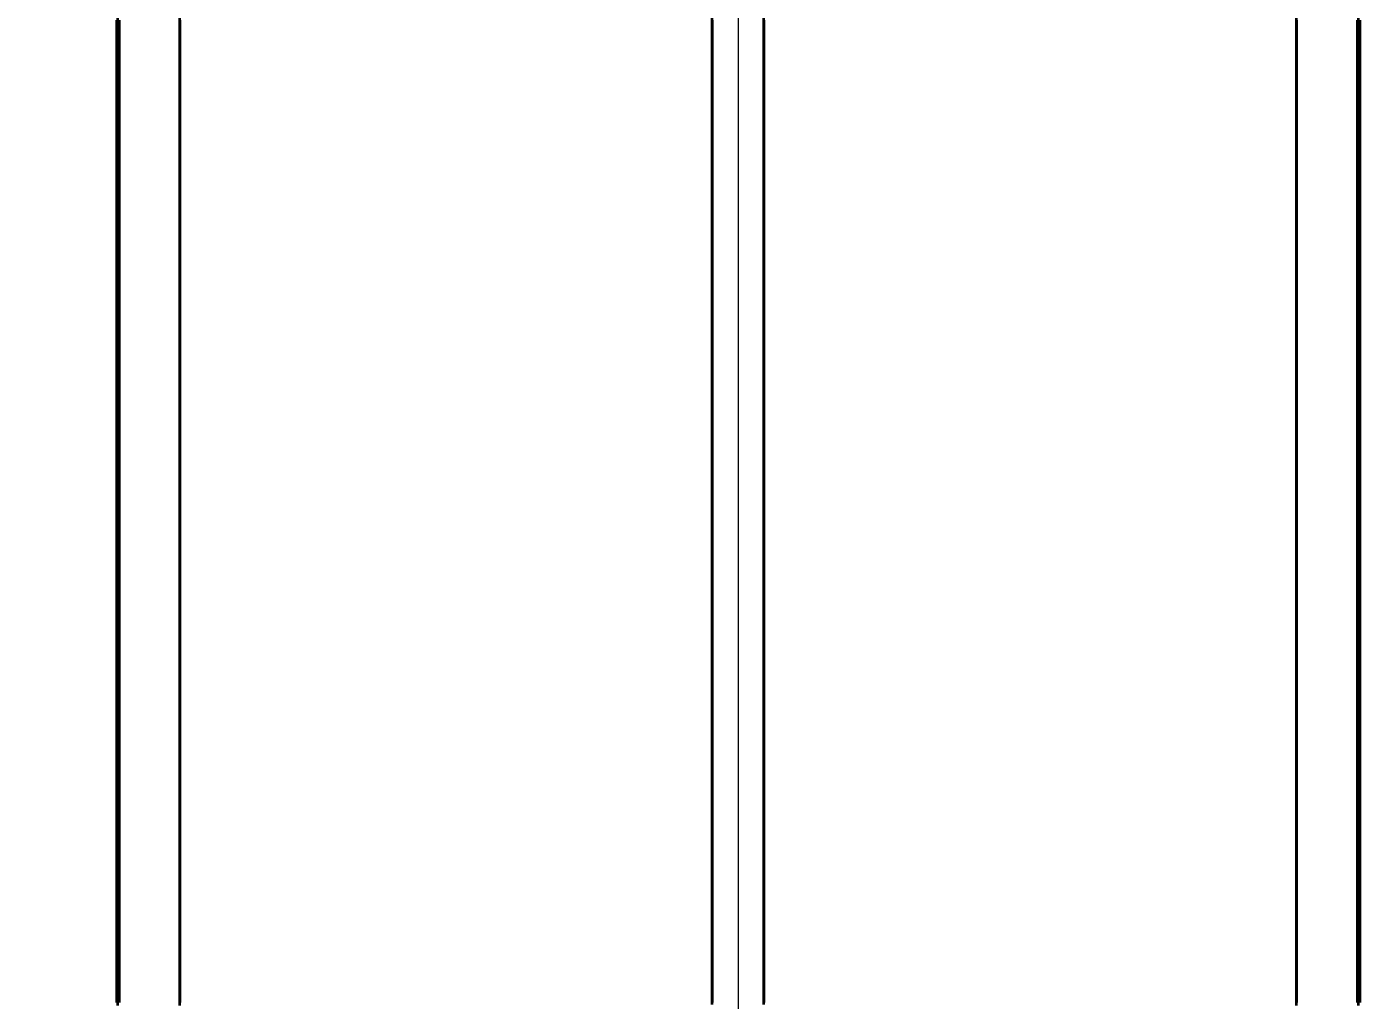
# Model space of a CAD drawing. Header units: millimetres. Extents: x 0 to 2382, y 0 to 420.
# Drawn here: x 179.16 to 185.6, y 111.96 to 116.67 of the extents above; entities that cross this region are included whole.
import ezdxf

# ---------------------------------------------------------------- set-up
doc = ezdxf.new("R2010")
doc.units = ezdxf.units.MM
doc.linetypes.add('IRAM-E-TRAZOS', pattern=[5, 4, -1])
for name, color, linetype, lineweight in [('01-VISIBLE', 7, 'CONTINUOUS', 70), ('02-OCULTA', 4, 'IRAM-E-TRAZOS', 35), ('04-COTA', 3, 'CONTINUOUS', 18)]:
    doc.layers.add(name, color=color, linetype=linetype, lineweight=lineweight)
doc.styles.add('ISO3098', font='isocpeur.ttf')
doc.dimstyles.new('FLAMA-IRAM', dxfattribs={"dimtxt": 3.5, "dimasz": 3.5, "dimexe": 2, "dimexo": 1.5, "dimgap": 1, "dimtad": 1, "dimdec": 1, "dimtxsty": 'ISO3098', "dimblk": 'IRAM_FLECHA', "dimblk1": 'IRAM_FLECHA', "dimblk2": 'IRAM_FLECHA', "dimcen": 2.5, "dimclrd": 256, "dimclre": 256, "dimclrt": 256, "dimazin": 3, "dimtfac": 1, "dimtmove": 0, "dimatfit": 3, "dimlwd": 18, "dimlwe": 18})

# ---------------------------------------------------------------- blocks, each defined once
blk = doc.blocks.new('IRAM_FLECHA')
blk.add_solid([(0, 0), (-1, 0.125), (-1, -0.125)])

msp = doc.modelspace()

# ---------------------------------------------------------------- linework, layer by layer
at = {"layer": '01-VISIBLE'}
for points in [[(179.6, 116.7), (179.6, 116.65), (179.6, 116.6), (179.6, 116.55), (179.6, 116.5), (179.6, 116.45), (179.6, 116.4), (179.6, 116.35), (179.6, 116.3), (179.6, 116.25), (179.6, 116.2), (179.6, 116.15), (179.6, 116.1), (179.6, 116.05), (179.6, 116), (179.6, 115.95), (179.6, 115.9), (179.6, 115.85), (179.6, 115.8), (179.6, 115.75), (179.6, 115.7), (179.6, 115.65), (179.6, 115.6), (179.6, 115.55), (179.6, 115.5), (179.6, 115.45), (179.6, 115.4), (179.6, 115.35), (179.6, 115.3), (179.6, 115.25), (179.6, 115.2), (179.6, 115.15), (179.6, 115.1), (179.6, 115.05), (179.6, 115), (179.6, 114.95), (179.6, 114.9), (179.6, 114.85), (179.6, 114.8), (179.6, 114.75), (179.6, 114.7), (179.6, 114.65), (179.6, 114.6), (179.6, 114.55), (179.6, 114.5), (179.6, 114.45), (179.6, 114.4), (179.6, 114.35), (179.6, 114.3), (179.6, 114.25), (179.6, 114.2), (179.6, 114.15), (179.6, 114.1), (179.6, 114.05), (179.6, 114), (179.6, 113.95), (179.6, 113.9), (179.6, 113.85), (179.6, 113.8), (179.6, 113.75), (179.6, 113.7), (179.6, 113.65), (179.6, 113.6), (179.6, 113.55), (179.6, 113.5), (179.6, 113.45), (179.6, 113.4), (179.6, 113.35), (179.6, 113.3), (179.6, 113.25), (179.6, 113.2), (179.6, 113.15), (179.6, 113.1), (179.6, 113.05), (179.6, 113), (179.6, 112.95), (179.6, 112.9), (179.6, 112.85), (179.6, 112.8), (179.6, 112.75), (179.6, 112.7), (179.6, 112.65), (179.6, 112.6), (179.6, 112.55), (179.6, 112.5), (179.6, 112.45), (179.6, 112.4), (179.6, 112.35), (179.6, 112.3), (179.6, 112.25), (179.6, 112.2), (179.6, 112.15), (179.6, 112.1), (179.6, 112.05), (179.6, 112), (179.6, 111.95)], [(185.6, 116.7), (185.6, 116.65), (185.6, 116.6), (185.6, 116.55), (185.6, 116.5), (185.6, 116.45), (185.6, 116.4), (185.6, 116.35), (185.6, 116.3), (185.6, 116.25), (185.6, 116.2), (185.6, 116.15), (185.6, 116.1), (185.6, 116.05), (185.6, 116), (185.6, 115.95), (185.6, 115.9), (185.6, 115.85), (185.6, 115.8), (185.6, 115.75), (185.6, 115.7), (185.6, 115.65), (185.6, 115.6), (185.6, 115.55), (185.6, 115.5), (185.6, 115.45), (185.6, 115.4), (185.6, 115.35), (185.6, 115.3), (185.6, 115.25), (185.6, 115.2), (185.6, 115.15), (185.6, 115.1), (185.6, 115.05), (185.6, 115), (185.6, 114.95), (185.6, 114.9), (185.6, 114.85), (185.6, 114.8), (185.6, 114.75), (185.6, 114.7), (185.6, 114.65), (185.6, 114.6), (185.6, 114.55), (185.6, 114.5), (185.6, 114.45), (185.6, 114.4), (185.6, 114.35), (185.6, 114.3), (185.6, 114.25), (185.6, 114.2), (185.6, 114.15), (185.6, 114.1), (185.6, 114.05), (185.6, 114), (185.6, 113.95), (185.6, 113.9), (185.6, 113.85), (185.6, 113.8), (185.6, 113.75), (185.6, 113.7), (185.6, 113.65), (185.6, 113.6), (185.6, 113.55), (185.6, 113.5), (185.6, 113.45), (185.6, 113.4), (185.6, 113.35), (185.6, 113.3), (185.6, 113.25), (185.6, 113.2), (185.6, 113.15), (185.6, 113.1), (185.6, 113.05), (185.6, 113), (185.6, 112.95), (185.6, 112.9), (185.6, 112.85), (185.6, 112.8), (185.6, 112.75), (185.6, 112.7), (185.6, 112.65), (185.6, 112.6), (185.6, 112.55), (185.6, 112.5), (185.6, 112.45), (185.6, 112.4), (185.6, 112.35), (185.6, 112.3), (185.6, 112.25), (185.6, 112.2), (185.6, 112.15), (185.6, 112.1), (185.6, 112.05), (185.6, 112), (185.6, 111.95)]]:
    msp.add_lwpolyline(points, dxfattribs=at)
at = {"layer": '02-OCULTA'}
for points in [[(179.6, 111.936), (179.6, 111.999), (179.6, 112.062), (179.6, 112.125), (179.6, 112.188), (179.6, 112.251), (179.6, 112.314), (179.6, 112.377), (179.6, 112.44), (179.6, 112.503), (179.6, 112.566), (179.6, 112.629), (179.6, 112.692), (179.6, 112.755), (179.6, 112.818), (179.6, 112.881), (179.6, 112.944), (179.6, 113.007), (179.6, 113.07), (179.6, 113.133), (179.6, 113.196), (179.6, 113.259), (179.6, 113.322), (179.6, 113.385), (179.6, 113.448), (179.6, 113.511), (179.6, 113.574), (179.6, 113.637), (179.6, 113.7), (179.6, 113.763), (179.6, 113.826), (179.6, 113.889), (179.6, 113.952), (179.6, 114.015), (179.6, 114.078), (179.6, 114.141), (179.6, 114.204), (179.6, 114.267), (179.6, 114.33), (179.6, 114.393), (179.6, 114.456), (179.6, 114.519), (179.6, 114.582), (179.6, 114.645), (179.6, 114.708), (179.6, 114.771), (179.6, 114.834), (179.6, 114.897), (179.6, 114.96), (179.6, 115.023), (179.6, 115.086), (179.6, 115.149), (179.6, 115.212), (179.6, 115.275), (179.6, 115.338), (179.6, 115.401), (179.6, 115.464), (179.6, 115.527), (179.6, 115.59), (179.6, 115.653), (179.6, 115.716), (179.6, 115.779), (179.6, 115.842), (179.6, 115.905), (179.6, 115.968), (179.6, 116.031), (179.6, 116.094), (179.6, 116.157), (179.6, 116.22), (179.6, 116.283), (179.6, 116.346), (179.6, 116.409), (179.6, 116.472), (179.6, 116.535), (179.6, 116.598), (179.6, 116.661), (179.6, 116.724)], [(179.9, 111.936), (179.9, 111.999), (179.9, 112.062), (179.9, 112.125), (179.9, 112.188), (179.9, 112.251), (179.9, 112.314), (179.9, 112.377), (179.9, 112.44), (179.9, 112.503), (179.9, 112.566), (179.9, 112.629), (179.9, 112.692), (179.9, 112.755), (179.9, 112.818), (179.9, 112.881), (179.9, 112.944), (179.9, 113.007), (179.9, 113.07), (179.9, 113.133), (179.9, 113.196), (179.9, 113.259), (179.9, 113.322), (179.9, 113.385), (179.9, 113.448), (179.9, 113.511), (179.9, 113.574), (179.9, 113.637), (179.9, 113.7), (179.9, 113.763), (179.9, 113.826), (179.9, 113.889), (179.9, 113.952), (179.9, 114.015), (179.9, 114.078), (179.9, 114.141), (179.9, 114.204), (179.9, 114.267), (179.9, 114.33), (179.9, 114.393), (179.9, 114.456), (179.9, 114.519), (179.9, 114.582), (179.9, 114.645), (179.9, 114.708), (179.9, 114.771), (179.9, 114.834), (179.9, 114.897), (179.9, 114.96), (179.9, 115.023), (179.9, 115.086), (179.9, 115.149), (179.9, 115.212), (179.9, 115.275), (179.9, 115.338), (179.9, 115.401), (179.9, 115.464), (179.9, 115.527), (179.9, 115.59), (179.9, 115.653), (179.9, 115.716), (179.9, 115.779), (179.9, 115.842), (179.9, 115.905), (179.9, 115.968), (179.9, 116.031), (179.9, 116.094), (179.9, 116.157), (179.9, 116.22), (179.9, 116.283), (179.9, 116.346), (179.9, 116.409), (179.9, 116.472), (179.9, 116.535), (179.9, 116.598), (179.9, 116.661), (179.9, 116.724)], [(185.3, 111.936), (185.3, 111.999), (185.3, 112.062), (185.3, 112.125), (185.3, 112.188), (185.3, 112.251), (185.3, 112.314), (185.3, 112.377), (185.3, 112.44), (185.3, 112.503), (185.3, 112.566), (185.3, 112.629), (185.3, 112.692), (185.3, 112.755), (185.3, 112.818), (185.3, 112.881), (185.3, 112.944), (185.3, 113.007), (185.3, 113.07), (185.3, 113.133), (185.3, 113.196), (185.3, 113.259), (185.3, 113.322), (185.3, 113.385), (185.3, 113.448), (185.3, 113.511), (185.3, 113.574), (185.3, 113.637), (185.3, 113.7), (185.3, 113.763), (185.3, 113.826), (185.3, 113.889), (185.3, 113.952), (185.3, 114.015), (185.3, 114.078), (185.3, 114.141), (185.3, 114.204), (185.3, 114.267), (185.3, 114.33), (185.3, 114.393), (185.3, 114.456), (185.3, 114.519), (185.3, 114.582), (185.3, 114.645), (185.3, 114.708), (185.3, 114.771), (185.3, 114.834), (185.3, 114.897), (185.3, 114.96), (185.3, 115.023), (185.3, 115.086), (185.3, 115.149), (185.3, 115.212), (185.3, 115.275), (185.3, 115.338), (185.3, 115.401), (185.3, 115.464), (185.3, 115.527), (185.3, 115.59), (185.3, 115.653), (185.3, 115.716), (185.3, 115.779), (185.3, 115.842), (185.3, 115.905), (185.3, 115.968), (185.3, 116.031), (185.3, 116.094), (185.3, 116.157), (185.3, 116.22), (185.3, 116.283), (185.3, 116.346), (185.3, 116.409), (185.3, 116.472), (185.3, 116.535), (185.3, 116.598), (185.3, 116.661), (185.3, 116.724)], [(185.6, 111.936), (185.6, 111.999), (185.6, 112.062), (185.6, 112.125), (185.6, 112.188), (185.6, 112.251), (185.6, 112.314), (185.6, 112.377), (185.6, 112.44), (185.6, 112.503), (185.6, 112.566), (185.6, 112.629), (185.6, 112.692), (185.6, 112.755), (185.6, 112.818), (185.6, 112.881), (185.6, 112.944), (185.6, 113.007), (185.6, 113.07), (185.6, 113.133), (185.6, 113.196), (185.6, 113.259), (185.6, 113.322), (185.6, 113.385), (185.6, 113.448), (185.6, 113.511), (185.6, 113.574), (185.6, 113.637), (185.6, 113.7), (185.6, 113.763), (185.6, 113.826), (185.6, 113.889), (185.6, 113.952), (185.6, 114.015), (185.6, 114.078), (185.6, 114.141), (185.6, 114.204), (185.6, 114.267), (185.6, 114.33), (185.6, 114.393), (185.6, 114.456), (185.6, 114.519), (185.6, 114.582), (185.6, 114.645), (185.6, 114.708), (185.6, 114.771), (185.6, 114.834), (185.6, 114.897), (185.6, 114.96), (185.6, 115.023), (185.6, 115.086), (185.6, 115.149), (185.6, 115.212), (185.6, 115.275), (185.6, 115.338), (185.6, 115.401), (185.6, 115.464), (185.6, 115.527), (185.6, 115.59), (185.6, 115.653), (185.6, 115.716), (185.6, 115.779), (185.6, 115.842), (185.6, 115.905), (185.6, 115.968), (185.6, 116.031), (185.6, 116.094), (185.6, 116.157), (185.6, 116.22), (185.6, 116.283), (185.6, 116.346), (185.6, 116.409), (185.6, 116.472), (185.6, 116.535), (185.6, 116.598), (185.6, 116.661), (185.6, 116.724)], [(179.6, 116.7), (179.6, 116.65), (179.6, 116.6), (179.6, 116.55), (179.6, 116.5), (179.6, 116.45), (179.6, 116.4), (179.6, 116.35), (179.6, 116.3), (179.6, 116.25), (179.6, 116.2), (179.6, 116.15), (179.6, 116.1), (179.6, 116.05), (179.6, 116), (179.6, 115.95), (179.6, 115.9), (179.6, 115.85), (179.6, 115.8), (179.6, 115.75), (179.6, 115.7), (179.6, 115.65), (179.6, 115.6), (179.6, 115.55), (179.6, 115.5), (179.6, 115.45), (179.6, 115.4), (179.6, 115.35), (179.6, 115.3), (179.6, 115.25), (179.6, 115.2), (179.6, 115.15), (179.6, 115.1), (179.6, 115.05), (179.6, 115), (179.6, 114.95), (179.6, 114.9), (179.6, 114.85), (179.6, 114.8), (179.6, 114.75), (179.6, 114.7), (179.6, 114.65), (179.6, 114.6), (179.6, 114.55), (179.6, 114.5), (179.6, 114.45), (179.6, 114.4), (179.6, 114.35), (179.6, 114.3), (179.6, 114.25), (179.6, 114.2), (179.6, 114.15), (179.6, 114.1), (179.6, 114.05), (179.6, 114), (179.6, 113.95), (179.6, 113.9), (179.6, 113.85), (179.6, 113.8), (179.6, 113.75), (179.6, 113.7), (179.6, 113.65), (179.6, 113.6), (179.6, 113.55), (179.6, 113.5), (179.6, 113.45), (179.6, 113.4), (179.6, 113.35), (179.6, 113.3), (179.6, 113.25), (179.6, 113.2), (179.6, 113.15), (179.6, 113.1), (179.6, 113.05), (179.6, 113), (179.6, 112.95), (179.6, 112.9), (179.6, 112.85), (179.6, 112.8), (179.6, 112.75), (179.6, 112.7), (179.6, 112.65), (179.6, 112.6), (179.6, 112.55), (179.6, 112.5), (179.6, 112.45), (179.6, 112.4), (179.6, 112.35), (179.6, 112.3), (179.6, 112.25), (179.6, 112.2), (179.6, 112.15), (179.6, 112.1), (179.6, 112.05), (179.6, 112), (179.6, 111.95)], [(179.6, 111.95), (179.6, 112.0375), (179.6, 112.125), (179.6, 112.2125), (179.6, 112.3), (179.6, 112.3875), (179.6, 112.475), (179.6, 112.5625), (179.6, 112.65), (179.6, 112.7375), (179.6, 112.825), (179.6, 112.9125), (179.6, 113), (179.6, 113.0875), (179.6, 113.175), (179.6, 113.2625), (179.6, 113.35), (179.6, 113.4375), (179.6, 113.525), (179.6, 113.6125), (179.6, 113.7), (179.6, 113.7875), (179.6, 113.875), (179.6, 113.9625), (179.6, 114.05), (179.6, 114.1375), (179.6, 114.225), (179.6, 114.3125), (179.6, 114.4), (179.6, 114.4875), (179.6, 114.575), (179.6, 114.6625), (179.6, 114.75), (179.6, 114.8375), (179.6, 114.925), (179.6, 115.0125), (179.6, 115.1), (179.6, 115.1875), (179.6, 115.275), (179.6, 115.3625), (179.6, 115.45), (179.6, 115.5375), (179.6, 115.625), (179.6, 115.7125), (179.6, 115.8), (179.6, 115.8875), (179.6, 115.975), (179.6, 116.0625), (179.6, 116.15), (179.6, 116.2375), (179.6, 116.325), (179.6, 116.4125), (179.6, 116.5), (179.6, 116.5875), (179.6, 116.675)], [(179.9, 111.94), (179.9, 112.002), (179.9, 112.064), (179.9, 112.126), (179.9, 112.188), (179.9, 112.25), (179.9, 112.312), (179.9, 112.374), (179.9, 112.436), (179.9, 112.498), (179.9, 112.56), (179.9, 112.622), (179.9, 112.684), (179.9, 112.746), (179.9, 112.808), (179.9, 112.87), (179.9, 112.932), (179.9, 112.994), (179.9, 113.056), (179.9, 113.118), (179.9, 113.18), (179.9, 113.242), (179.9, 113.304), (179.9, 113.366), (179.9, 113.428), (179.9, 113.49), (179.9, 113.552), (179.9, 113.614), (179.9, 113.676), (179.9, 113.738), (179.9, 113.8), (179.9, 113.862), (179.9, 113.924), (179.9, 113.986), (179.9, 114.048), (179.9, 114.11), (179.9, 114.172), (179.9, 114.234), (179.9, 114.296), (179.9, 114.358), (179.9, 114.42), (179.9, 114.482), (179.9, 114.544), (179.9, 114.606), (179.9, 114.668), (179.9, 114.73), (179.9, 114.792), (179.9, 114.854), (179.9, 114.916), (179.9, 114.978), (179.9, 115.04), (179.9, 115.102), (179.9, 115.164), (179.9, 115.226), (179.9, 115.288), (179.9, 115.35), (179.9, 115.412), (179.9, 115.474), (179.9, 115.536), (179.9, 115.598), (179.9, 115.66), (179.9, 115.722), (179.9, 115.784), (179.9, 115.846), (179.9, 115.908), (179.9, 115.97), (179.9, 116.032), (179.9, 116.094), (179.9, 116.156), (179.9, 116.218), (179.9, 116.28), (179.9, 116.342), (179.9, 116.404), (179.9, 116.466), (179.9, 116.528), (179.9, 116.59), (179.9, 116.652), (179.9, 116.714)], [(179.9, 116.7), (179.9, 116.65), (179.9, 116.6), (179.9, 116.55), (179.9, 116.5), (179.9, 116.45), (179.9, 116.4), (179.9, 116.35), (179.9, 116.3), (179.9, 116.25), (179.9, 116.2), (179.9, 116.15), (179.9, 116.1), (179.9, 116.05), (179.9, 116), (179.9, 115.95), (179.9, 115.9), (179.9, 115.85), (179.9, 115.8), (179.9, 115.75), (179.9, 115.7), (179.9, 115.65), (179.9, 115.6), (179.9, 115.55), (179.9, 115.5), (179.9, 115.45), (179.9, 115.4), (179.9, 115.35), (179.9, 115.3), (179.9, 115.25), (179.9, 115.2), (179.9, 115.15), (179.9, 115.1), (179.9, 115.05), (179.9, 115), (179.9, 114.95), (179.9, 114.9), (179.9, 114.85), (179.9, 114.8), (179.9, 114.75), (179.9, 114.7), (179.9, 114.65), (179.9, 114.6), (179.9, 114.55), (179.9, 114.5), (179.9, 114.45), (179.9, 114.4), (179.9, 114.35), (179.9, 114.3), (179.9, 114.25), (179.9, 114.2), (179.9, 114.15), (179.9, 114.1), (179.9, 114.05), (179.9, 114), (179.9, 113.95), (179.9, 113.9), (179.9, 113.85), (179.9, 113.8), (179.9, 113.75), (179.9, 113.7), (179.9, 113.65), (179.9, 113.6), (179.9, 113.55), (179.9, 113.5), (179.9, 113.45), (179.9, 113.4), (179.9, 113.35), (179.9, 113.3), (179.9, 113.25), (179.9, 113.2), (179.9, 113.15), (179.9, 113.1), (179.9, 113.05), (179.9, 113), (179.9, 112.95), (179.9, 112.9), (179.9, 112.85), (179.9, 112.8), (179.9, 112.75), (179.9, 112.7), (179.9, 112.65), (179.9, 112.6), (179.9, 112.55), (179.9, 112.5), (179.9, 112.45), (179.9, 112.4), (179.9, 112.35), (179.9, 112.3), (179.9, 112.25), (179.9, 112.2), (179.9, 112.15), (179.9, 112.1), (179.9, 112.05), (179.9, 112), (179.9, 111.95)], [(179.9, 116.7), (179.9, 116.65), (179.9, 116.6), (179.9, 116.55), (179.9, 116.5), (179.9, 116.45), (179.9, 116.4), (179.9, 116.35), (179.9, 116.3), (179.9, 116.25), (179.9, 116.2), (179.9, 116.15), (179.9, 116.1), (179.9, 116.05), (179.9, 116), (179.9, 115.95), (179.9, 115.9), (179.9, 115.85), (179.9, 115.8), (179.9, 115.75), (179.9, 115.7), (179.9, 115.65), (179.9, 115.6), (179.9, 115.55), (179.9, 115.5), (179.9, 115.45), (179.9, 115.4), (179.9, 115.35), (179.9, 115.3), (179.9, 115.25), (179.9, 115.2), (179.9, 115.15), (179.9, 115.1), (179.9, 115.05), (179.9, 115), (179.9, 114.95), (179.9, 114.9), (179.9, 114.85), (179.9, 114.8), (179.9, 114.75), (179.9, 114.7), (179.9, 114.65), (179.9, 114.6), (179.9, 114.55), (179.9, 114.5), (179.9, 114.45), (179.9, 114.4), (179.9, 114.35), (179.9, 114.3), (179.9, 114.25), (179.9, 114.2), (179.9, 114.15), (179.9, 114.1), (179.9, 114.05), (179.9, 114), (179.9, 113.95), (179.9, 113.9), (179.9, 113.85), (179.9, 113.8), (179.9, 113.75), (179.9, 113.7), (179.9, 113.65), (179.9, 113.6), (179.9, 113.55), (179.9, 113.5), (179.9, 113.45), (179.9, 113.4), (179.9, 113.35), (179.9, 113.3), (179.9, 113.25), (179.9, 113.2), (179.9, 113.15), (179.9, 113.1), (179.9, 113.05), (179.9, 113), (179.9, 112.95), (179.9, 112.9), (179.9, 112.85), (179.9, 112.8), (179.9, 112.75), (179.9, 112.7), (179.9, 112.65), (179.9, 112.6), (179.9, 112.55), (179.9, 112.5), (179.9, 112.45), (179.9, 112.4), (179.9, 112.35), (179.9, 112.3), (179.9, 112.25), (179.9, 112.2), (179.9, 112.15), (179.9, 112.1), (179.9, 112.05), (179.9, 112), (179.9, 111.95)], [(182.475, 111.94), (182.475, 112.002), (182.475, 112.064), (182.475, 112.126), (182.475, 112.188), (182.475, 112.25), (182.475, 112.312), (182.475, 112.374), (182.475, 112.436), (182.475, 112.498), (182.475, 112.56), (182.475, 112.622), (182.475, 112.684), (182.475, 112.746), (182.475, 112.808), (182.475, 112.87), (182.475, 112.932), (182.475, 112.994), (182.475, 113.056), (182.475, 113.118), (182.475, 113.18), (182.475, 113.242), (182.475, 113.304), (182.475, 113.366), (182.475, 113.428), (182.475, 113.49), (182.475, 113.552), (182.475, 113.614), (182.475, 113.676), (182.475, 113.738), (182.475, 113.8), (182.475, 113.862), (182.475, 113.924), (182.475, 113.986), (182.475, 114.048), (182.475, 114.11), (182.475, 114.172), (182.475, 114.234), (182.475, 114.296), (182.475, 114.358), (182.475, 114.42), (182.475, 114.482), (182.475, 114.544), (182.475, 114.606), (182.475, 114.668), (182.475, 114.73), (182.475, 114.792), (182.475, 114.854), (182.475, 114.916), (182.475, 114.978), (182.475, 115.04), (182.475, 115.102), (182.475, 115.164), (182.475, 115.226), (182.475, 115.288), (182.475, 115.35), (182.475, 115.412), (182.475, 115.474), (182.475, 115.536), (182.475, 115.598), (182.475, 115.66), (182.475, 115.722), (182.475, 115.784), (182.475, 115.846), (182.475, 115.908), (182.475, 115.97), (182.475, 116.032), (182.475, 116.094), (182.475, 116.156), (182.475, 116.218), (182.475, 116.28), (182.475, 116.342), (182.475, 116.404), (182.475, 116.466), (182.475, 116.528), (182.475, 116.59), (182.475, 116.652), (182.475, 116.714)], [(182.475, 116.7), (182.475, 116.65), (182.475, 116.6), (182.475, 116.55), (182.475, 116.5), (182.475, 116.45), (182.475, 116.4), (182.475, 116.35), (182.475, 116.3), (182.475, 116.25), (182.475, 116.2), (182.475, 116.15), (182.475, 116.1), (182.475, 116.05), (182.475, 116), (182.475, 115.95), (182.475, 115.9), (182.475, 115.85), (182.475, 115.8), (182.475, 115.75), (182.475, 115.7), (182.475, 115.65), (182.475, 115.6), (182.475, 115.55), (182.475, 115.5), (182.475, 115.45), (182.475, 115.4), (182.475, 115.35), (182.475, 115.3), (182.475, 115.25), (182.475, 115.2), (182.475, 115.15), (182.475, 115.1), (182.475, 115.05), (182.475, 115), (182.475, 114.95), (182.475, 114.9), (182.475, 114.85), (182.475, 114.8), (182.475, 114.75), (182.475, 114.7), (182.475, 114.65), (182.475, 114.6), (182.475, 114.55), (182.475, 114.5), (182.475, 114.45), (182.475, 114.4), (182.475, 114.35), (182.475, 114.3), (182.475, 114.25), (182.475, 114.2), (182.475, 114.15), (182.475, 114.1), (182.475, 114.05), (182.475, 114), (182.475, 113.95), (182.475, 113.9), (182.475, 113.85), (182.475, 113.8), (182.475, 113.75), (182.475, 113.7), (182.475, 113.65), (182.475, 113.6), (182.475, 113.55), (182.475, 113.5), (182.475, 113.45), (182.475, 113.4), (182.475, 113.35), (182.475, 113.3), (182.475, 113.25), (182.475, 113.2), (182.475, 113.15), (182.475, 113.1), (182.475, 113.05), (182.475, 113), (182.475, 112.95), (182.475, 112.9), (182.475, 112.85), (182.475, 112.8), (182.475, 112.75), (182.475, 112.7), (182.475, 112.65), (182.475, 112.6), (182.475, 112.55), (182.475, 112.5), (182.475, 112.45), (182.475, 112.4), (182.475, 112.35), (182.475, 112.3), (182.475, 112.25), (182.475, 112.2), (182.475, 112.15), (182.475, 112.1), (182.475, 112.05), (182.475, 112), (182.475, 111.95)], [(182.725, 111.94), (182.725, 112.002), (182.725, 112.064), (182.725, 112.126), (182.725, 112.188), (182.725, 112.25), (182.725, 112.312), (182.725, 112.374), (182.725, 112.436), (182.725, 112.498), (182.725, 112.56), (182.725, 112.622), (182.725, 112.684), (182.725, 112.746), (182.725, 112.808), (182.725, 112.87), (182.725, 112.932), (182.725, 112.994), (182.725, 113.056), (182.725, 113.118), (182.725, 113.18), (182.725, 113.242), (182.725, 113.304), (182.725, 113.366), (182.725, 113.428), (182.725, 113.49), (182.725, 113.552), (182.725, 113.614), (182.725, 113.676), (182.725, 113.738), (182.725, 113.8), (182.725, 113.862), (182.725, 113.924), (182.725, 113.986), (182.725, 114.048), (182.725, 114.11), (182.725, 114.172), (182.725, 114.234), (182.725, 114.296), (182.725, 114.358), (182.725, 114.42), (182.725, 114.482), (182.725, 114.544), (182.725, 114.606), (182.725, 114.668), (182.725, 114.73), (182.725, 114.792), (182.725, 114.854), (182.725, 114.916), (182.725, 114.978), (182.725, 115.04), (182.725, 115.102), (182.725, 115.164), (182.725, 115.226), (182.725, 115.288), (182.725, 115.35), (182.725, 115.412), (182.725, 115.474), (182.725, 115.536), (182.725, 115.598), (182.725, 115.66), (182.725, 115.722), (182.725, 115.784), (182.725, 115.846), (182.725, 115.908), (182.725, 115.97), (182.725, 116.032), (182.725, 116.094), (182.725, 116.156), (182.725, 116.218), (182.725, 116.28), (182.725, 116.342), (182.725, 116.404), (182.725, 116.466), (182.725, 116.528), (182.725, 116.59), (182.725, 116.652), (182.725, 116.714)], [(182.725, 116.7), (182.725, 116.65), (182.725, 116.6), (182.725, 116.55), (182.725, 116.5), (182.725, 116.45), (182.725, 116.4), (182.725, 116.35), (182.725, 116.3), (182.725, 116.25), (182.725, 116.2), (182.725, 116.15), (182.725, 116.1), (182.725, 116.05), (182.725, 116), (182.725, 115.95), (182.725, 115.9), (182.725, 115.85), (182.725, 115.8), (182.725, 115.75), (182.725, 115.7), (182.725, 115.65), (182.725, 115.6), (182.725, 115.55), (182.725, 115.5), (182.725, 115.45), (182.725, 115.4), (182.725, 115.35), (182.725, 115.3), (182.725, 115.25), (182.725, 115.2), (182.725, 115.15), (182.725, 115.1), (182.725, 115.05), (182.725, 115), (182.725, 114.95), (182.725, 114.9), (182.725, 114.85), (182.725, 114.8), (182.725, 114.75), (182.725, 114.7), (182.725, 114.65), (182.725, 114.6), (182.725, 114.55), (182.725, 114.5), (182.725, 114.45), (182.725, 114.4), (182.725, 114.35), (182.725, 114.3), (182.725, 114.25), (182.725, 114.2), (182.725, 114.15), (182.725, 114.1), (182.725, 114.05), (182.725, 114), (182.725, 113.95), (182.725, 113.9), (182.725, 113.85), (182.725, 113.8), (182.725, 113.75), (182.725, 113.7), (182.725, 113.65), (182.725, 113.6), (182.725, 113.55), (182.725, 113.5), (182.725, 113.45), (182.725, 113.4), (182.725, 113.35), (182.725, 113.3), (182.725, 113.25), (182.725, 113.2), (182.725, 113.15), (182.725, 113.1), (182.725, 113.05), (182.725, 113), (182.725, 112.95), (182.725, 112.9), (182.725, 112.85), (182.725, 112.8), (182.725, 112.75), (182.725, 112.7), (182.725, 112.65), (182.725, 112.6), (182.725, 112.55), (182.725, 112.5), (182.725, 112.45), (182.725, 112.4), (182.725, 112.35), (182.725, 112.3), (182.725, 112.25), (182.725, 112.2), (182.725, 112.15), (182.725, 112.1), (182.725, 112.05), (182.725, 112), (182.725, 111.95)], [(185.3, 111.94), (185.3, 112.002), (185.3, 112.064), (185.3, 112.126), (185.3, 112.188), (185.3, 112.25), (185.3, 112.312), (185.3, 112.374), (185.3, 112.436), (185.3, 112.498), (185.3, 112.56), (185.3, 112.622), (185.3, 112.684), (185.3, 112.746), (185.3, 112.808), (185.3, 112.87), (185.3, 112.932), (185.3, 112.994), (185.3, 113.056), (185.3, 113.118), (185.3, 113.18), (185.3, 113.242), (185.3, 113.304), (185.3, 113.366), (185.3, 113.428), (185.3, 113.49), (185.3, 113.552), (185.3, 113.614), (185.3, 113.676), (185.3, 113.738), (185.3, 113.8), (185.3, 113.862), (185.3, 113.924), (185.3, 113.986), (185.3, 114.048), (185.3, 114.11), (185.3, 114.172), (185.3, 114.234), (185.3, 114.296), (185.3, 114.358), (185.3, 114.42), (185.3, 114.482), (185.3, 114.544), (185.3, 114.606), (185.3, 114.668), (185.3, 114.73), (185.3, 114.792), (185.3, 114.854), (185.3, 114.916), (185.3, 114.978), (185.3, 115.04), (185.3, 115.102), (185.3, 115.164), (185.3, 115.226), (185.3, 115.288), (185.3, 115.35), (185.3, 115.412), (185.3, 115.474), (185.3, 115.536), (185.3, 115.598), (185.3, 115.66), (185.3, 115.722), (185.3, 115.784), (185.3, 115.846), (185.3, 115.908), (185.3, 115.97), (185.3, 116.032), (185.3, 116.094), (185.3, 116.156), (185.3, 116.218), (185.3, 116.28), (185.3, 116.342), (185.3, 116.404), (185.3, 116.466), (185.3, 116.528), (185.3, 116.59), (185.3, 116.652), (185.3, 116.714)], [(185.3, 116.7), (185.3, 116.65), (185.3, 116.6), (185.3, 116.55), (185.3, 116.5), (185.3, 116.45), (185.3, 116.4), (185.3, 116.35), (185.3, 116.3), (185.3, 116.25), (185.3, 116.2), (185.3, 116.15), (185.3, 116.1), (185.3, 116.05), (185.3, 116), (185.3, 115.95), (185.3, 115.9), (185.3, 115.85), (185.3, 115.8), (185.3, 115.75), (185.3, 115.7), (185.3, 115.65), (185.3, 115.6), (185.3, 115.55), (185.3, 115.5), (185.3, 115.45), (185.3, 115.4), (185.3, 115.35), (185.3, 115.3), (185.3, 115.25), (185.3, 115.2), (185.3, 115.15), (185.3, 115.1), (185.3, 115.05), (185.3, 115), (185.3, 114.95), (185.3, 114.9), (185.3, 114.85), (185.3, 114.8), (185.3, 114.75), (185.3, 114.7), (185.3, 114.65), (185.3, 114.6), (185.3, 114.55), (185.3, 114.5), (185.3, 114.45), (185.3, 114.4), (185.3, 114.35), (185.3, 114.3), (185.3, 114.25), (185.3, 114.2), (185.3, 114.15), (185.3, 114.1), (185.3, 114.05), (185.3, 114), (185.3, 113.95), (185.3, 113.9), (185.3, 113.85), (185.3, 113.8), (185.3, 113.75), (185.3, 113.7), (185.3, 113.65), (185.3, 113.6), (185.3, 113.55), (185.3, 113.5), (185.3, 113.45), (185.3, 113.4), (185.3, 113.35), (185.3, 113.3), (185.3, 113.25), (185.3, 113.2), (185.3, 113.15), (185.3, 113.1), (185.3, 113.05), (185.3, 113), (185.3, 112.95), (185.3, 112.9), (185.3, 112.85), (185.3, 112.8), (185.3, 112.75), (185.3, 112.7), (185.3, 112.65), (185.3, 112.6), (185.3, 112.55), (185.3, 112.5), (185.3, 112.45), (185.3, 112.4), (185.3, 112.35), (185.3, 112.3), (185.3, 112.25), (185.3, 112.2), (185.3, 112.15), (185.3, 112.1), (185.3, 112.05), (185.3, 112), (185.3, 111.95)], [(185.3, 116.7), (185.3, 116.65), (185.3, 116.6), (185.3, 116.55), (185.3, 116.5), (185.3, 116.45), (185.3, 116.4), (185.3, 116.35), (185.3, 116.3), (185.3, 116.25), (185.3, 116.2), (185.3, 116.15), (185.3, 116.1), (185.3, 116.05), (185.3, 116), (185.3, 115.95), (185.3, 115.9), (185.3, 115.85), (185.3, 115.8), (185.3, 115.75), (185.3, 115.7), (185.3, 115.65), (185.3, 115.6), (185.3, 115.55), (185.3, 115.5), (185.3, 115.45), (185.3, 115.4), (185.3, 115.35), (185.3, 115.3), (185.3, 115.25), (185.3, 115.2), (185.3, 115.15), (185.3, 115.1), (185.3, 115.05), (185.3, 115), (185.3, 114.95), (185.3, 114.9), (185.3, 114.85), (185.3, 114.8), (185.3, 114.75), (185.3, 114.7), (185.3, 114.65), (185.3, 114.6), (185.3, 114.55), (185.3, 114.5), (185.3, 114.45), (185.3, 114.4), (185.3, 114.35), (185.3, 114.3), (185.3, 114.25), (185.3, 114.2), (185.3, 114.15), (185.3, 114.1), (185.3, 114.05), (185.3, 114), (185.3, 113.95), (185.3, 113.9), (185.3, 113.85), (185.3, 113.8), (185.3, 113.75), (185.3, 113.7), (185.3, 113.65), (185.3, 113.6), (185.3, 113.55), (185.3, 113.5), (185.3, 113.45), (185.3, 113.4), (185.3, 113.35), (185.3, 113.3), (185.3, 113.25), (185.3, 113.2), (185.3, 113.15), (185.3, 113.1), (185.3, 113.05), (185.3, 113), (185.3, 112.95), (185.3, 112.9), (185.3, 112.85), (185.3, 112.8), (185.3, 112.75), (185.3, 112.7), (185.3, 112.65), (185.3, 112.6), (185.3, 112.55), (185.3, 112.5), (185.3, 112.45), (185.3, 112.4), (185.3, 112.35), (185.3, 112.3), (185.3, 112.25), (185.3, 112.2), (185.3, 112.15), (185.3, 112.1), (185.3, 112.05), (185.3, 112), (185.3, 111.95)], [(185.6, 116.7), (185.6, 116.65), (185.6, 116.6), (185.6, 116.55), (185.6, 116.5), (185.6, 116.45), (185.6, 116.4), (185.6, 116.35), (185.6, 116.3), (185.6, 116.25), (185.6, 116.2), (185.6, 116.15), (185.6, 116.1), (185.6, 116.05), (185.6, 116), (185.6, 115.95), (185.6, 115.9), (185.6, 115.85), (185.6, 115.8), (185.6, 115.75), (185.6, 115.7), (185.6, 115.65), (185.6, 115.6), (185.6, 115.55), (185.6, 115.5), (185.6, 115.45), (185.6, 115.4), (185.6, 115.35), (185.6, 115.3), (185.6, 115.25), (185.6, 115.2), (185.6, 115.15), (185.6, 115.1), (185.6, 115.05), (185.6, 115), (185.6, 114.95), (185.6, 114.9), (185.6, 114.85), (185.6, 114.8), (185.6, 114.75), (185.6, 114.7), (185.6, 114.65), (185.6, 114.6), (185.6, 114.55), (185.6, 114.5), (185.6, 114.45), (185.6, 114.4), (185.6, 114.35), (185.6, 114.3), (185.6, 114.25), (185.6, 114.2), (185.6, 114.15), (185.6, 114.1), (185.6, 114.05), (185.6, 114), (185.6, 113.95), (185.6, 113.9), (185.6, 113.85), (185.6, 113.8), (185.6, 113.75), (185.6, 113.7), (185.6, 113.65), (185.6, 113.6), (185.6, 113.55), (185.6, 113.5), (185.6, 113.45), (185.6, 113.4), (185.6, 113.35), (185.6, 113.3), (185.6, 113.25), (185.6, 113.2), (185.6, 113.15), (185.6, 113.1), (185.6, 113.05), (185.6, 113), (185.6, 112.95), (185.6, 112.9), (185.6, 112.85), (185.6, 112.8), (185.6, 112.75), (185.6, 112.7), (185.6, 112.65), (185.6, 112.6), (185.6, 112.55), (185.6, 112.5), (185.6, 112.45), (185.6, 112.4), (185.6, 112.35), (185.6, 112.3), (185.6, 112.25), (185.6, 112.2), (185.6, 112.15), (185.6, 112.1), (185.6, 112.05), (185.6, 112), (185.6, 111.95)], [(185.6, 111.95), (185.6, 112.0375), (185.6, 112.125), (185.6, 112.2125), (185.6, 112.3), (185.6, 112.3875), (185.6, 112.475), (185.6, 112.5625), (185.6, 112.65), (185.6, 112.7375), (185.6, 112.825), (185.6, 112.9125), (185.6, 113), (185.6, 113.0875), (185.6, 113.175), (185.6, 113.2625), (185.6, 113.35), (185.6, 113.4375), (185.6, 113.525), (185.6, 113.6125), (185.6, 113.7), (185.6, 113.7875), (185.6, 113.875), (185.6, 113.9625), (185.6, 114.05), (185.6, 114.1375), (185.6, 114.225), (185.6, 114.3125), (185.6, 114.4), (185.6, 114.4875), (185.6, 114.575), (185.6, 114.6625), (185.6, 114.75), (185.6, 114.8375), (185.6, 114.925), (185.6, 115.0125), (185.6, 115.1), (185.6, 115.1875), (185.6, 115.275), (185.6, 115.3625), (185.6, 115.45), (185.6, 115.5375), (185.6, 115.625), (185.6, 115.7125), (185.6, 115.8), (185.6, 115.8875), (185.6, 115.975), (185.6, 116.0625), (185.6, 116.15), (185.6, 116.2375), (185.6, 116.325), (185.6, 116.4125), (185.6, 116.5), (185.6, 116.5875), (185.6, 116.675)]]:
    msp.add_lwpolyline(points, dxfattribs=at)

# ---------------------------------------------------------------- dimensions: what is measured, and where the dimension line sits
at = {"layer": '04-COTA'}
msp.add_linear_dim(base=(136.4, 83.5), p1=(136.4, 120), p2=(182.6, 120), dimstyle='FLAMA-IRAM', override={"dimlfac": 10, "dimpost": 'trocha <>'}, dxfattribs=at).render()

doc.saveas('drawing.dxf')
